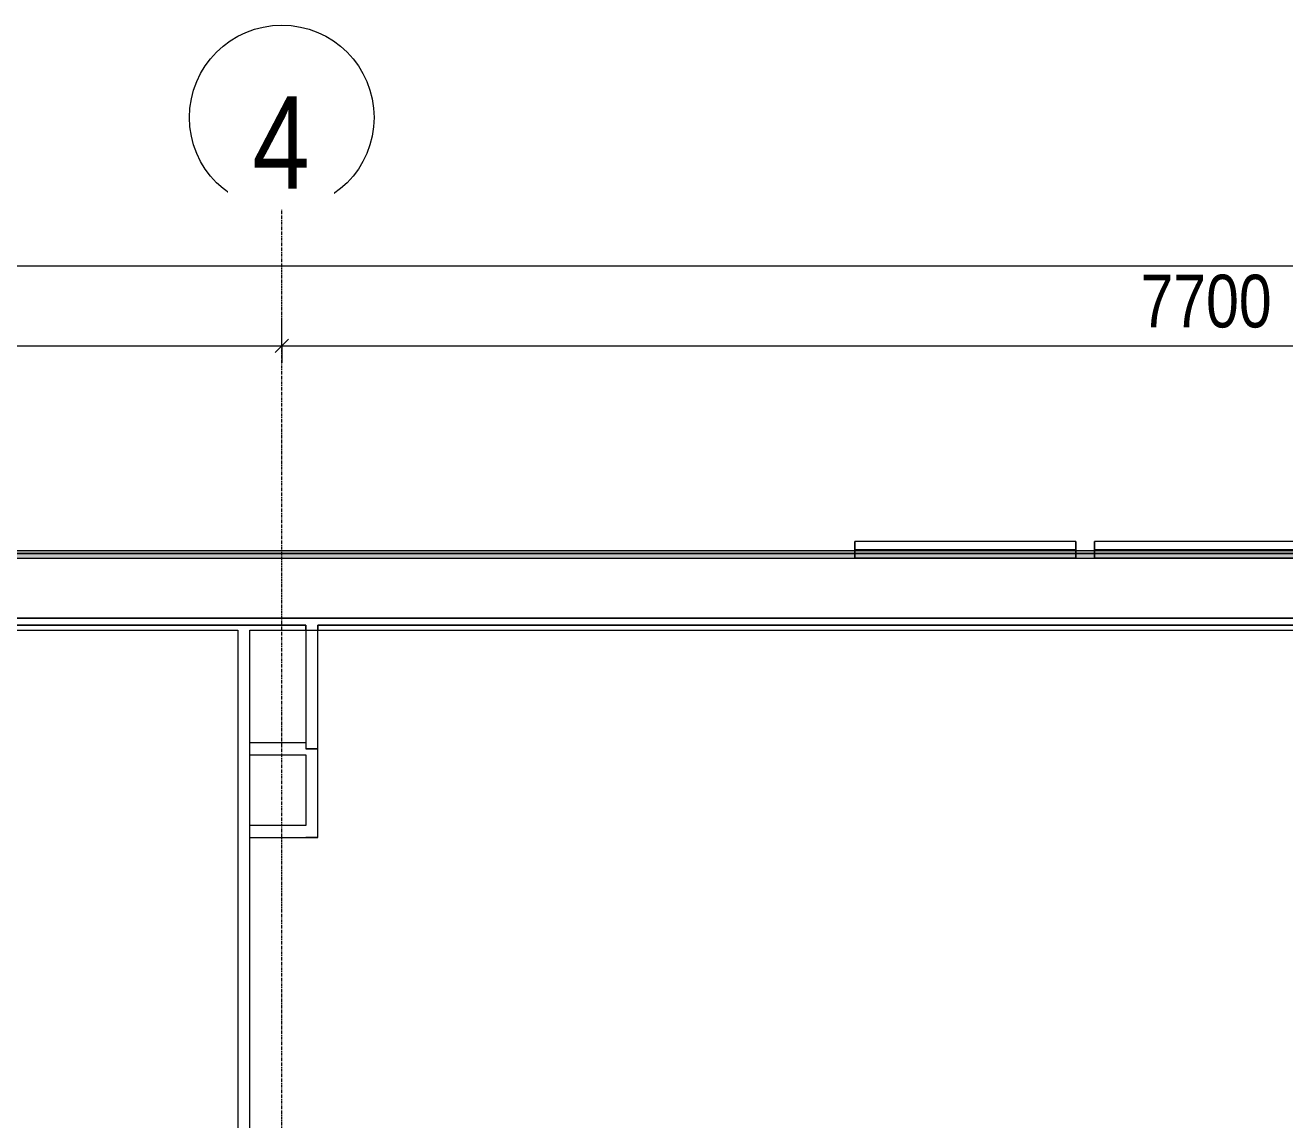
# Model space of a CAD drawing. Header units: millimetres. Extents: x -21807 to 22087, y 36760 to 60640.
# Drawn here: x 2131 to 7384, y 56074 to 60640 of the extents above; entities that cross this region are included whole.
import ezdxf

# ---------------------------------------------------------------- set-up
doc = ezdxf.new("R2010")
doc.units = ezdxf.units.MM
doc.linetypes.add('Grid Line', pattern=[22.225, 12.7, -3.175, 3.175, -3.175])
for name, color, linetype, lineweight in [('A-ANNO-DIMS', 7, 'Continuous', 9), ('A-ANNO-DIMS-110', 7, 'Continuous', 9), ('A-WALL', 7, 'Continuous', 9), ('A-WALL-PATT', 7, 'Continuous', 9), ('S-GRID', 7, 'Continuous', 9), ('S-GRID-IDEN', 7, 'Continuous', 9)]:
    doc.layers.add(name, color=color, linetype=linetype, lineweight=lineweight)
doc.layers.add('A-FLOR', color=7, linetype='Continuous', lineweight=9, true_color=0x007f00)
doc.layers.add('A-GLAZ', color=7, linetype='Continuous', lineweight=9, true_color=0x00007f)
doc.styles.add('Arial', font='arial.ttf', dxfattribs={"width": 0.8, "height": 385})
doc.styles.add('Arial_1', font='arial.ttf', dxfattribs={"width": 0.8, "height": 220})
doc.dimstyles.new('AK_DIM_2_0_Arial', dxfattribs={"dimscale": 304.8, "dimtxt": 224.457068, "dimasz": 0.180446, "dimexe": 0.360892, "dimexo": 0.360892, "dimgap": 0.036089, "dimtad": 1, "dimdec": 0, "dimzin": 0, "dimdsep": 46, "dimtxsty": 'Arial_1', "dimblk1": 'OBLIQUE', "dimblk2": 'OBLIQUE', "dimsah": 1, "dimcen": 0.09, "dimadec": 0, "dimazin": 0, "dimtfac": 1, "dimtdec": 4, "dimtix": 1, "dimtmove": 0, "dimatfit": 3, "dimfxl": 1, "dimtvp": 1, "dimtolj": 1, "dimtzin": 0, "dimarcsym": 2})

# ---------------------------------------------------------------- blocks, each defined once
blk = doc.blocks.new('M_Window-Louvers - 1000x1000mm-1207723-MẶT BẰNG HỆ THỐNG GIÓ CẤP AHU')
at = {"layer": 'A-GLAZ', "color": 9, "lineweight": 13, "true_color": 0xaaaad4}
for p, q in [((-460.5, 8.65), (-460.5, -26.275)), ((-460.5, -26.275), (-460.5, 8.65)), ((460.5, 8.65), (-460.5, 8.65)), ((-460.5, 8.65), (460.5, 8.65)), ((-460.5, 8.65), (-460.5, -26.275)), ((-460.5, -26.275), (-460.5, 8.65)), ((460.5, 8.65), (-460.5, 8.65)), ((-460.5, 8.65), (460.5, 8.65)), ((-460.5, 8.65), (-460.5, -26.275)), ((-460.5, -26.275), (-460.5, 8.65)), ((460.5, 8.65), (-460.5, 8.65)), ((-460.5, 8.65), (460.5, 8.65)), ((-460.5, 8.65), (-460.5, -26.275)), ((-460.5, -26.275), (-460.5, 8.65)), ((460.5, 8.65), (-460.5, 8.65)), ((-460.5, 8.65), (460.5, 8.65)), ((-460.5, 8.65), (-460.5, -26.275)), ((-460.5, -26.275), (-460.5, 8.65)), ((460.5, 8.65), (-460.5, 8.65)), ((-460.5, 8.65), (460.5, 8.65)), ((-460.5, 8.65), (-460.5, -26.275)), ((-460.5, -26.275), (-460.5, 8.65)), ((460.5, 8.65), (-460.5, 8.65)), ((-460.5, 8.65), (460.5, 8.65)), ((-460.5, 8.65), (-460.5, -26.275)), ((-460.5, -26.275), (-460.5, 8.65)), ((460.5, 8.65), (-460.5, 8.65)), ((-460.5, 8.65), (460.5, 8.65)), ((-460.5, 8.65), (-460.5, -26.275)), ((-460.5, -26.275), (-460.5, 8.65)), ((460.5, 8.65), (-460.5, 8.65)), ((-460.5, 8.65), (460.5, 8.65)), ((-460.5, 8.65), (-460.5, -26.275)), ((-460.5, -26.275), (-460.5, 8.65)), ((460.5, 8.65), (-460.5, 8.65)), ((-460.5, 8.65), (460.5, 8.65)), ((-460.5, 8.65), (-460.5, -26.275)), ((-460.5, -26.275), (-460.5, 8.65)), ((460.5, 8.65), (-460.5, 8.65)), ((-460.5, 8.65), (460.5, 8.65)), ((-460.5, 8.65), (-460.5, -26.275)), ((-460.5, -26.275), (-460.5, 8.65)), ((460.5, 8.65), (-460.5, 8.65)), ((-460.5, 8.65), (460.5, 8.65)), ((-460.5, 8.65), (-460.5, -26.275)), ((-460.5, -26.275), (-460.5, 8.65)), ((460.5, 8.65), (-460.5, 8.65)), ((-460.5, 8.65), (460.5, 8.65)), ((-460.5, 8.65), (-460.5, -26.275)), ((-460.5, -26.275), (-460.5, 8.65)), ((460.5, 8.65), (-460.5, 8.65)), ((-460.5, 8.65), (460.5, 8.65)), ((-460.5, 8.65), (-460.5, -26.275)), ((-460.5, -26.275), (-460.5, 8.65)), ((460.5, 8.65), (-460.5, 8.65)), ((-460.5, 8.65), (460.5, 8.65)), ((-460.5, 8.65), (-460.5, -26.275)), ((-460.5, -26.275), (-460.5, 8.65)), ((460.5, 8.65), (-460.5, 8.65)), ((-460.5, 8.65), (460.5, 8.65)), ((-460.5, 8.65), (-460.5, -26.275)), ((-460.5, -26.275), (-460.5, 8.65)), ((460.5, 8.65), (-460.5, 8.65)), ((-460.5, 8.65), (460.5, 8.65)), ((-460.5, 8.65), (-460.5, -26.275)), ((-460.5, -26.275), (-460.5, 8.65)), ((460.5, 8.65), (-460.5, 8.65)), ((-460.5, 8.65), (460.5, 8.65)), ((-460.5, 8.65), (-460.5, -26.275)), ((-460.5, -26.275), (-460.5, 8.65)), ((460.5, 8.65), (-460.5, 8.65)), ((-460.5, 8.65), (460.5, 8.65)), ((-460.5, 8.65), (-460.5, -26.275)), ((-460.5, -26.275), (-460.5, 8.65)), ((460.5, 8.65), (-460.5, 8.65)), ((-460.5, 8.65), (460.5, 8.65)), ((-460.5, 8.65), (-460.5, -26.275)), ((-460.5, -26.275), (-460.5, 8.65)), ((460.5, 8.65), (-460.5, 8.65)), ((-460.5, 8.65), (460.5, 8.65)), ((-460.5, 8.65), (-460.5, -26.275)), ((-460.5, -26.275), (-460.5, 8.65)), ((460.5, 8.65), (-460.5, 8.65)), ((-460.5, 8.65), (460.5, 8.65)), ((-460.5, 8.65), (-460.5, -26.275)), ((-460.5, -26.275), (-460.5, 8.65)), ((460.5, 8.65), (-460.5, 8.65)), ((-460.5, 8.65), (460.5, 8.65)), ((460.5, 8.65), (460.5, -26.275)), ((460.5, -26.275), (460.5, 8.65)), ((460.5, 8.65), (460.5, -26.275)), ((460.5, -26.275), (460.5, 8.65)), ((460.5, 8.65), (460.5, -26.275)), ((460.5, -26.275), (460.5, 8.65)), ((460.5, 8.65), (460.5, -26.275)), ((460.5, -26.275), (460.5, 8.65)), ((460.5, 8.65), (460.5, -26.275)), ((460.5, -26.275), (460.5, 8.65)), ((460.5, 8.65), (460.5, -26.275)), ((460.5, -26.275), (460.5, 8.65)), ((460.5, 8.65), (460.5, -26.275)), ((460.5, -26.275), (460.5, 8.65)), ((460.5, 8.65), (460.5, -26.275)), ((460.5, -26.275), (460.5, 8.65)), ((460.5, 8.65), (460.5, -26.275)), ((460.5, -26.275), (460.5, 8.65)), ((460.5, 8.65), (460.5, -26.275)), ((460.5, -26.275), (460.5, 8.65)), ((460.5, 8.65), (460.5, -26.275)), ((460.5, -26.275), (460.5, 8.65)), ((460.5, 8.65), (460.5, -26.275)), ((460.5, -26.275), (460.5, 8.65)), ((460.5, 8.65), (460.5, -26.275)), ((460.5, -26.275), (460.5, 8.65)), ((460.5, 8.65), (460.5, -26.275)), ((460.5, -26.275), (460.5, 8.65)), ((460.5, 8.65), (460.5, -26.275)), ((460.5, -26.275), (460.5, 8.65)), ((460.5, 8.65), (460.5, -26.275)), ((460.5, -26.275), (460.5, 8.65)), ((460.5, 8.65), (460.5, -26.275)), ((460.5, -26.275), (460.5, 8.65)), ((460.5, 8.65), (460.5, -26.275)), ((460.5, -26.275), (460.5, 8.65)), ((460.5, 8.65), (460.5, -26.275)), ((460.5, -26.275), (460.5, 8.65)), ((460.5, 8.65), (460.5, -26.275)), ((460.5, -26.275), (460.5, 8.65)), ((460.5, 8.65), (460.5, -26.275)), ((460.5, -26.275), (460.5, 8.65)), ((460.5, 8.65), (460.5, -26.275)), ((460.5, -26.275), (460.5, 8.65)), ((-460.5, -26.275), (-460.5, -61.2)), ((-460.5, -61.2), (-460.5, -26.275)), ((-460.5, -26.275), (460.5, -26.275)), ((-460.5, -26.275), (460.5, -26.275)), ((-460.5, -26.275), (-460.5, -61.2)), ((-460.5, -61.2), (-460.5, -26.275)), ((-460.5, -26.275), (460.5, -26.275)), ((-460.5, -26.275), (460.5, -26.275)), ((-460.5, -26.275), (-460.5, -61.2)), ((-460.5, -61.2), (-460.5, -26.275)), ((-460.5, -26.275), (460.5, -26.275)), ((-460.5, -26.275), (460.5, -26.275)), ((-460.5, -26.275), (-460.5, -61.2)), ((-460.5, -61.2), (-460.5, -26.275)), ((-460.5, -26.275), (460.5, -26.275)), ((-460.5, -26.275), (460.5, -26.275)), ((-460.5, -26.275), (-460.5, -61.2)), ((-460.5, -61.2), (-460.5, -26.275)), ((-460.5, -26.275), (460.5, -26.275)), ((-460.5, -26.275), (460.5, -26.275)), ((-460.5, -26.275), (-460.5, -61.2)), ((-460.5, -61.2), (-460.5, -26.275)), ((-460.5, -26.275), (460.5, -26.275)), ((-460.5, -26.275), (460.5, -26.275)), ((-460.5, -26.275), (-460.5, -61.2)), ((-460.5, -61.2), (-460.5, -26.275)), ((-460.5, -26.275), (460.5, -26.275)), ((-460.5, -26.275), (460.5, -26.275)), ((-460.5, -26.275), (-460.5, -61.2)), ((-460.5, -61.2), (-460.5, -26.275)), ((-460.5, -26.275), (460.5, -26.275)), ((-460.5, -26.275), (460.5, -26.275)), ((-460.5, -26.275), (-460.5, -61.2)), ((-460.5, -61.2), (-460.5, -26.275)), ((-460.5, -26.275), (460.5, -26.275)), ((-460.5, -26.275), (460.5, -26.275)), ((-460.5, -26.275), (-460.5, -61.2)), ((-460.5, -61.2), (-460.5, -26.275)), ((-460.5, -26.275), (460.5, -26.275)), ((-460.5, -26.275), (460.5, -26.275)), ((-460.5, -26.275), (-460.5, -61.2)), ((-460.5, -61.2), (-460.5, -26.275)), ((-460.5, -26.275), (460.5, -26.275)), ((-460.5, -26.275), (460.5, -26.275)), ((-460.5, -26.275), (-460.5, -61.2)), ((-460.5, -61.2), (-460.5, -26.275)), ((-460.5, -26.275), (460.5, -26.275)), ((-460.5, -26.275), (460.5, -26.275)), ((-460.5, -26.275), (-460.5, -61.2)), ((-460.5, -61.2), (-460.5, -26.275)), ((-460.5, -26.275), (460.5, -26.275)), ((-460.5, -26.275), (460.5, -26.275)), ((-460.5, -26.275), (-460.5, -61.2)), ((-460.5, -61.2), (-460.5, -26.275)), ((-460.5, -26.275), (460.5, -26.275)), ((-460.5, -26.275), (460.5, -26.275)), ((-460.5, -26.275), (-460.5, -61.2)), ((-460.5, -61.2), (-460.5, -26.275)), ((-460.5, -26.275), (460.5, -26.275)), ((-460.5, -26.275), (460.5, -26.275)), ((-460.5, -26.275), (-460.5, -61.2)), ((-460.5, -61.2), (-460.5, -26.275)), ((-460.5, -26.275), (460.5, -26.275)), ((-460.5, -26.275), (460.5, -26.275)), ((-460.5, -26.275), (-460.5, -61.2)), ((-460.5, -61.2), (-460.5, -26.275)), ((-460.5, -26.275), (460.5, -26.275)), ((-460.5, -26.275), (460.5, -26.275)), ((-460.5, -26.275), (-460.5, -61.2)), ((-460.5, -61.2), (-460.5, -26.275)), ((-460.5, -26.275), (460.5, -26.275)), ((-460.5, -26.275), (460.5, -26.275)), ((-460.5, -26.275), (-460.5, -61.2)), ((-460.5, -61.2), (-460.5, -26.275)), ((-460.5, -26.275), (460.5, -26.275)), ((-460.5, -26.275), (460.5, -26.275)), ((-460.5, -26.275), (-460.5, -61.2)), ((-460.5, -61.2), (-460.5, -26.275)), ((-460.5, -26.275), (460.5, -26.275)), ((-460.5, -26.275), (460.5, -26.275)), ((-460.5, -26.275), (-460.5, -61.2)), ((-460.5, -61.2), (-460.5, -26.275)), ((-460.5, -26.275), (460.5, -26.275)), ((-460.5, -26.275), (460.5, -26.275)), ((-460.5, -26.275), (-460.5, -61.2)), ((-460.5, -61.2), (-460.5, -26.275)), ((-460.5, -26.275), (460.5, -26.275)), ((-460.5, -26.275), (460.5, -26.275)), ((460.5, -26.275), (460.5, -61.2)), ((460.5, -61.2), (460.5, -26.275)), ((460.5, -26.275), (460.5, -61.2)), ((460.5, -61.2), (460.5, -26.275)), ((460.5, -26.275), (460.5, -61.2)), ((460.5, -61.2), (460.5, -26.275)), ((460.5, -26.275), (460.5, -61.2)), ((460.5, -61.2), (460.5, -26.275)), ((460.5, -26.275), (460.5, -61.2)), ((460.5, -61.2), (460.5, -26.275)), ((460.5, -26.275), (460.5, -61.2)), ((460.5, -61.2), (460.5, -26.275)), ((460.5, -26.275), (460.5, -61.2)), ((460.5, -61.2), (460.5, -26.275)), ((460.5, -26.275), (460.5, -61.2)), ((460.5, -61.2), (460.5, -26.275)), ((460.5, -26.275), (460.5, -61.2)), ((460.5, -61.2), (460.5, -26.275)), ((460.5, -26.275), (460.5, -61.2)), ((460.5, -61.2), (460.5, -26.275)), ((460.5, -26.275), (460.5, -61.2)), ((460.5, -61.2), (460.5, -26.275)), ((460.5, -26.275), (460.5, -61.2)), ((460.5, -61.2), (460.5, -26.275)), ((460.5, -26.275), (460.5, -61.2)), ((460.5, -61.2), (460.5, -26.275)), ((460.5, -26.275), (460.5, -61.2)), ((460.5, -61.2), (460.5, -26.275)), ((460.5, -26.275), (460.5, -61.2)), ((460.5, -61.2), (460.5, -26.275)), ((460.5, -26.275), (460.5, -61.2)), ((460.5, -61.2), (460.5, -26.275)), ((460.5, -26.275), (460.5, -61.2)), ((460.5, -61.2), (460.5, -26.275)), ((460.5, -26.275), (460.5, -61.2)), ((460.5, -61.2), (460.5, -26.275)), ((460.5, -26.275), (460.5, -61.2)), ((460.5, -61.2), (460.5, -26.275)), ((460.5, -26.275), (460.5, -61.2)), ((460.5, -61.2), (460.5, -26.275)), ((460.5, -26.275), (460.5, -61.2)), ((460.5, -61.2), (460.5, -26.275)), ((460.5, -26.275), (460.5, -61.2)), ((460.5, -61.2), (460.5, -26.275)), ((-460.5, -61.2), (460.5, -61.2)), ((-460.5, -61.2), (460.5, -61.2)), ((-460.5, -61.2), (460.5, -61.2)), ((-460.5, -61.2), (460.5, -61.2)), ((-460.5, -61.2), (460.5, -61.2)), ((-460.5, -61.2), (460.5, -61.2)), ((-460.5, -61.2), (460.5, -61.2)), ((-460.5, -61.2), (460.5, -61.2)), ((-460.5, -61.2), (460.5, -61.2)), ((-460.5, -61.2), (460.5, -61.2)), ((-460.5, -61.2), (460.5, -61.2)), ((-460.5, -61.2), (460.5, -61.2)), ((-460.5, -61.2), (460.5, -61.2)), ((-460.5, -61.2), (460.5, -61.2)), ((-460.5, -61.2), (460.5, -61.2)), ((-460.5, -61.2), (460.5, -61.2)), ((-460.5, -61.2), (460.5, -61.2)), ((-460.5, -61.2), (460.5, -61.2)), ((-460.5, -61.2), (460.5, -61.2)), ((-460.5, -61.2), (460.5, -61.2)), ((-460.5, -61.2), (460.5, -61.2)), ((-460.5, -61.2), (460.5, -61.2)), ((-460.5, -61.2), (460.5, -61.2)), ((-460.5, -61.2), (460.5, -61.2)), ((-460.5, -61.2), (460.5, -61.2)), ((-460.5, -61.2), (460.5, -61.2)), ((-460.5, -61.2), (460.5, -61.2)), ((-460.5, -61.2), (460.5, -61.2)), ((-460.5, -61.2), (460.5, -61.2)), ((-460.5, -61.2), (460.5, -61.2)), ((-460.5, -61.2), (460.5, -61.2)), ((-460.5, -61.2), (460.5, -61.2)), ((-460.5, -61.2), (460.5, -61.2)), ((-460.5, -61.2), (460.5, -61.2)), ((-460.5, -61.2), (460.5, -61.2)), ((-460.5, -61.2), (460.5, -61.2)), ((-460.5, -61.2), (460.5, -61.2)), ((-460.5, -61.2), (460.5, -61.2)), ((-460.5, -61.2), (460.5, -61.2)), ((-460.5, -61.2), (460.5, -61.2)), ((-460.5, -61.2), (460.5, -61.2)), ((-460.5, -61.2), (460.5, -61.2)), ((-460.5, -61.2), (460.5, -61.2)), ((-460.5, -61.2), (460.5, -61.2))]:
    blk.add_line(p, q, dxfattribs=at)
blk = doc.blocks.new('AK-SGS-M3-A_rvt-1-MẶT BẰNG HỆ THỐNG GIÓ CẤP AHU')
at = {"layer": 'A-WALL-PATT', "true_color": 0xeaeaea}
blk.add_hatch(color=254, dxfattribs=at).paths.add_polyline_path([(-20048.6, 58416.9), (14503.7, 58416.9), (14503.7, 58446.9), (-20048.6, 58446.9)])
at = {"layer": 'A-WALL', "color": 253, "lineweight": 13, "true_color": 0xaaaaaa}
for p, q in [((14503.7, 58446.9), (-20048.6, 58446.9)), ((14503.7, 58446.9), (-20048.6, 58446.9)), ((-20048.6, 58416.9), (14503.7, 58416.9)), ((-20048.6, 58416.9), (14503.7, 58416.9)), ((-19948.6, 58436.9), (14503.7, 58436.9)), ((14503.7, 58436.9), (-19948.6, 58436.9)), ((3042.8, 58166.9), (-19596.1, 58166.9)), ((3042.8, 58166.9), (-19596.1, 58166.9)), ((14201.4, 58166.9), (3042.8, 58166.9)), ((14201.4, 58166.9), (3042.8, 58166.9)), ((-4833.6, 58136.9), (3301.4, 58136.9)), ((3301.4, 58136.9), (-4833.6, 58136.9)), ((691.4, 58116.9), (3017.8, 58116.9)), ((691.4, 58116.9), (3017.8, 58116.9)), ((3017.8, 58116.9), (3017.8, 54494.4)), ((3017.8, 58116.9), (3017.8, 53216.9)), ((3067.8, 58116.9), (3301.4, 58116.9)), ((3067.8, 58116.9), (14201.4, 58116.9)), ((3067.8, 57646.9), (3067.8, 58116.9)), ((3067.8, 46051.9), (3067.8, 58116.9)), ((3301.4, 58136.9), (3301.4, 57621.9)), ((3301.4, 58116.9), (3301.4, 58136.9)), ((3301.4, 58116.9), (3301.4, 57646.9)), ((3301.4, 58116.9), (3351.4, 58116.9)), ((3351.4, 58136.9), (8788.9, 58136.9)), ((8788.9, 58136.9), (3351.4, 58136.9)), ((3351.4, 58136.9), (3351.4, 58116.9)), ((3351.4, 57621.9), (3351.4, 58136.9)), ((3351.4, 58116.9), (8788.9, 58116.9)), ((3351.4, 57621.9), (3351.4, 58116.9)), ((3301.4, 57646.9), (3067.8, 57646.9)), ((3301.4, 57646.9), (3067.8, 57646.9)), ((3067.8, 57596.9), (3067.8, 57646.9)), ((3301.4, 57646.9), (3301.4, 57621.9)), ((3351.4, 57621.9), (3301.4, 57621.9)), ((3301.4, 57621.9), (3351.4, 57621.9)), ((3351.4, 57251.9), (3351.4, 57621.9)), ((3351.4, 57251.9), (3351.4, 57621.9)), ((3067.8, 57301.9), (3067.8, 57596.9)), ((3067.8, 57596.9), (3301.4, 57596.9)), ((3067.8, 57596.9), (3301.4, 57596.9)), ((3301.4, 57596.9), (3301.4, 57301.9)), ((3301.4, 57596.9), (3301.4, 57301.9)), ((3301.4, 57301.9), (3067.8, 57301.9)), ((3301.4, 57301.9), (3067.8, 57301.9)), ((3067.8, 57251.9), (3067.8, 57301.9)), ((3067.8, 55591.9), (3067.8, 57251.9)), ((3067.8, 57251.9), (3301.4, 57251.9)), ((3067.8, 57251.9), (3301.4, 57251.9)), ((3301.4, 57251.9), (3351.4, 57251.9)), ((3351.4, 57251.9), (3301.4, 57251.9))]:
    blk.add_line(p, q, dxfattribs=at)
at = {"layer": 'A-GLAZ', "color": 9, "lineweight": 13, "true_color": 0xaaaad4, "rotation": 180}
for p in [(6051.4, 58425.6), (7051.3, 58425.6)]:
    blk.add_blockref('M_Window-Louvers - 1000x1000mm-1207723-MẶT BẰNG HỆ THỐNG GIÓ CẤP AHU', p, dxfattribs=at)
blk = doc.blocks.new('AK-SGS-M3-Hrvt_rvt-1-MẶT BẰNG HỆ THỐNG GIÓ CẤP AHU')
at = {"layer": 'A-FLOR', "color": 9, "true_color": 0xaad4aa}
for p, q in [((-20048.6, 58166.9), (14251.4, 58166.9)), ((14251.4, 58166.9), (-20048.6, 58166.9))]:
    blk.add_line(p, q, dxfattribs=at)
blk = doc.blocks.new('Grid - M_Grid Head - Circle-116537-MẶT BẰNG HỆ THỐNG GIÓ CẤP AHU')
at = {"layer": 'S-GRID-IDEN'}
blk.add_circle((0, 0), 3.5, dxfattribs=at)
blk = doc.blocks.new('DIMBLOCK3-MẶT BẰNG HỆ THỐNG GIÓ CẤP AHU')
at = {"layer": 'A-ANNO-DIMS-110'}
for p, q in [((-4498.6, 59302.8), (-4498.6, 59412.8)), ((3201.4, 59302.8), (3201.4, 59412.8)), ((-4498.6, 59302.8), (-4526.1, 59275.3)), ((-4498.6, 59302.8), (-4471.1, 59330.3)), ((-4498.6, 59302.8), (3201.4, 59302.8)), ((-4498.6, 59302.8), (-4498.6, 59231.7)), ((3201.4, 59302.8), (3173.9, 59275.3)), ((3201.4, 59302.8), (3228.9, 59330.3)), ((3201.4, 59302.8), (3201.4, 59231.7))]:
    blk.add_line(p, q, dxfattribs=at)
at = {"layer": 'A-ANNO-DIMS-110', "color": 0, "insert": (-917.9, 59599.4), "char_height": 220, "width": 646.436, "attachment_point": 1, "line_spacing_factor": 0.941778, "style": 'Arial_1'}
blk.add_mtext('7700', dxfattribs=at)
blk = doc.blocks.new('_Oblique')
at = {"color": 0, "linetype": 'ByBlock', "lineweight": -2}
blk.add_line((-0.5, -0.5), (0.5, 0.5), dxfattribs=at)
blk = doc.blocks.new('DIMBLOCK4-MẶT BẰNG HỆ THỐNG GIÓ CẤP AHU')
at = {"layer": 'A-ANNO-DIMS-110'}
for p, q in [((3201.4, 59302.8), (3201.4, 59412.8)), ((10901.4, 59302.8), (10901.4, 59412.8)), ((3201.4, 59302.8), (3173.9, 59275.3)), ((3201.4, 59302.8), (3228.9, 59330.3)), ((3201.4, 59302.8), (10901.4, 59302.8)), ((3201.4, 59302.8), (3201.4, 59231.7)), ((10901.4, 59302.8), (10873.9, 59275.3)), ((10901.4, 59302.8), (10928.9, 59330.3)), ((10901.4, 59302.8), (10901.4, 59231.7))]:
    blk.add_line(p, q, dxfattribs=at)
at = {"layer": 'A-ANNO-DIMS-110', "color": 0, "insert": (6782.1, 59599.4), "char_height": 220, "width": 646.436, "attachment_point": 1, "line_spacing_factor": 0.941778, "style": 'Arial_1'}
blk.add_mtext('7700', dxfattribs=at)
blk = doc.blocks.new('DIMBLOCK5-MẶT BẰNG HỆ THỐNG GIÓ CẤP AHU')
at = {"layer": 'A-ANNO-DIMS-110'}
for p, q in [((-20048.6, 59636.5), (-20048.6, 59746.5)), ((10901.4, 59636.5), (10901.4, 59746.5)), ((-20048.6, 59636.5), (-20076.1, 59609)), ((-20048.6, 59636.5), (-20021.1, 59664)), ((-20048.6, 59636.5), (10901.4, 59636.5)), ((-20048.6, 59636.5), (-20048.6, 59565.3)), ((10901.4, 59636.5), (10873.9, 59609)), ((10901.4, 59636.5), (10928.9, 59664)), ((10901.4, 59636.5), (10901.4, 59565.3))]:
    blk.add_line(p, q, dxfattribs=at)
at = {"layer": 'A-ANNO-DIMS-110', "color": 0, "insert": (-4910.3, 59933.1), "char_height": 220, "width": 808.045, "attachment_point": 1, "line_spacing_factor": 0.941778, "style": 'Arial_1'}
blk.add_mtext('30950', dxfattribs=at)

msp = doc.modelspace()

# ---------------------------------------------------------------- linework, layer by layer
at = {"layer": 'S-GRID', "linetype": 'Grid Line'}
msp.add_line((14623.1, 58436.9), (-21036.6, 58436.9), dxfattribs=at)

# ---------------------------------------------------------------- block references
at = {"lineweight": 5}
for name in ['AK-SGS-M3-Hrvt_rvt-1-MẶT BẰNG HỆ THỐNG GIÓ CẤP AHU', 'AK-SGS-M3-A_rvt-1-MẶT BẰNG HỆ THỐNG GIÓ CẤP AHU']:
    msp.add_blockref(name, (0, 0), dxfattribs=at)
at = {"layer": 'S-GRID-IDEN', "xscale": 110, "yscale": 110, "zscale": 110}
msp.add_blockref('Grid - M_Grid Head - Circle-116537-MẶT BẰNG HỆ THỐNG GIÓ CẤP AHU', (3201.4, 60255.5), dxfattribs=at)

# ---------------------------------------------------------------- dimensions: what is measured, and where the dimension line sits
at = {"layer": 'A-ANNO-DIMS'}
for base, p1, p2, picture, middle in [((3201.4, 59302.8), (-4498.6, 59341.7), (3201.4, 59341.7), 'DIMBLOCK3-MẶT BẰNG HỆ THỐNG GIÓ CẤP AHU', (-648.6, 59426.1)), ((10901.4, 59302.8), (3201.4, 59341.7), (10901.4, 59341.7), 'DIMBLOCK4-MẶT BẰNG HỆ THỐNG GIÓ CẤP AHU', (7051.4, 59426.1))]:
    dim = msp.add_linear_dim(base=base, p1=p1, p2=p2, dimstyle='AK_DIM_2_0_Arial', override={"dimpost": '<>', "dimfxl": 7700}, dxfattribs=at)
    dim.commit()
    dim.dimension.update_dxf_attribs({"geometry": picture, "text_midpoint": middle})

# ---------------------------------------------------------------- next in the draw order: texts
at = {"layer": 'S-GRID-IDEN', "insert": (3198.6, 60150.7), "char_height": 385, "width": 249.92, "attachment_point": 5, "line_spacing_factor": 0.936439, "style": 'Arial', "bg_fill": 3, "box_fill_scale": 1.25, "bg_fill_color": 256, "bg_fill_true_color": 13158600, "bg_fill_transparency": 0}
msp.add_mtext('\\pxqc,t2.90286,5.80571,8.70857,11.61143,14.51429,17.41714,20.32,23.22286,26.12571,29.02857,31.93143,34.83429,37.73714,40.64,43.54286,46.44571,49.34857,52.25143,55.15429,58.05714,60.96,63.86286,66.76571,69.66857,72.57143,75.47429,78.37714,81.28,84.18286,87.08571,89.98857,92.89143;{4}', dxfattribs=at)

# ---------------------------------------------------------------- next in the draw order: linework, layer by layer
at = {"layer": 'S-GRID', "linetype": 'Grid Line'}
msp.add_line((3201.4, 43361.9), (3201.4, 59870.5), dxfattribs=at)

# ---------------------------------------------------------------- next in the draw order: dimensions: what is measured, and where the dimension line sits
at = {"layer": 'A-ANNO-DIMS'}
dim = msp.add_linear_dim(base=(10901.4, 59636.5), p1=(-20048.6, 59675.3), p2=(10901.4, 59675.3), dimstyle='AK_DIM_2_0_Arial', override={"dimpost": '<>', "dimfxl": 30950}, dxfattribs=at)
dim.commit()
dim.dimension.update_dxf_attribs({"geometry": 'DIMBLOCK5-MẶT BẰNG HỆ THỐNG GIÓ CẤP AHU', "text_midpoint": (-4573.6, 59759.9)})

doc.saveas('drawing.dxf')
